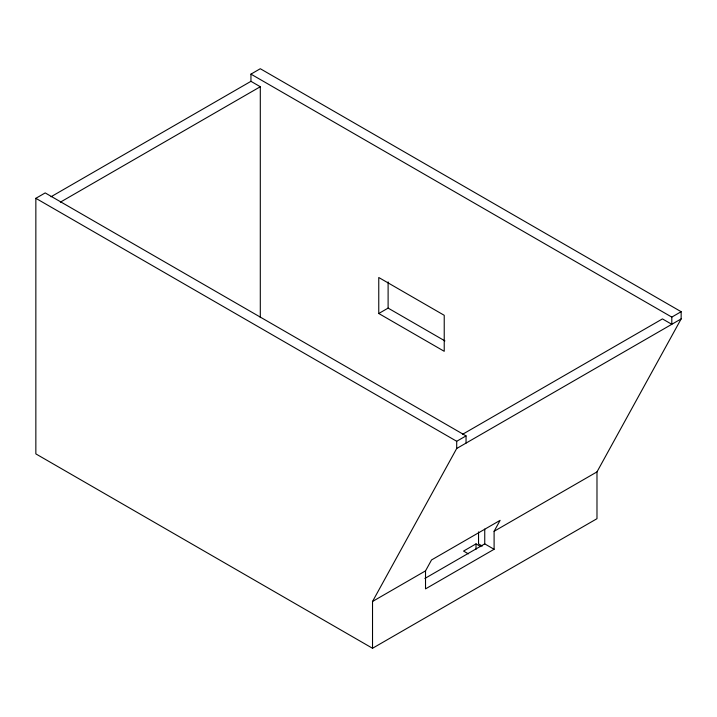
<?xml version="1.0" encoding="UTF-8"?>
<svg xmlns="http://www.w3.org/2000/svg" width="717" height="717" viewBox="0 0 717 717"><rect width="100%" height="100%" fill="white"/><g stroke="black" fill="none" stroke-linecap="round" stroke-linejoin="round"><path stroke-width="1.08" d="M466.05 443.088L466.05 435.891L45.198 192.918L35.85 198.313L35.85 453.888L372.526 648.276L596.983 518.687L596.983 471.894L681.15 318.904L681.15 311.707L260.298 68.724L250.95 74.129L250.95 81.326L260.298 86.73L260.298 317.613M372.526 648.276L372.526 601.473L456.702 448.492L456.702 441.287L466.05 435.891M478.544 531.897L478.544 543.898L482.281 546.049M425.522 570.875L431.535 559.95L500.116 520.354L494.103 531.288L494.103 549.285L425.522 588.881L425.522 570.875L372.526 601.473M50.997 196.772L250.95 81.326M60.353 202.167L260.298 86.73M378.764 313.508L444.226 351.303L444.226 315.301L378.764 277.506L378.764 313.508L388.112 308.104L444.916 340.898M462.492 434.341L662.445 318.904L671.802 324.299L671.802 317.102L250.95 74.129M671.802 317.102L681.15 311.707M456.702 448.492L681.15 318.904M494.103 531.288L596.983 471.894M480.82 546.65L476.025 543.88L463.558 551.077L468.353 553.847M424.867 578.458L484.746 543.88L484.746 529.056M35.85 198.313L456.702 441.287M484.746 543.88L494.103 549.285M476.025 543.88L476.025 549.285M388.112 281.924L388.112 308.104"/></g></svg>
